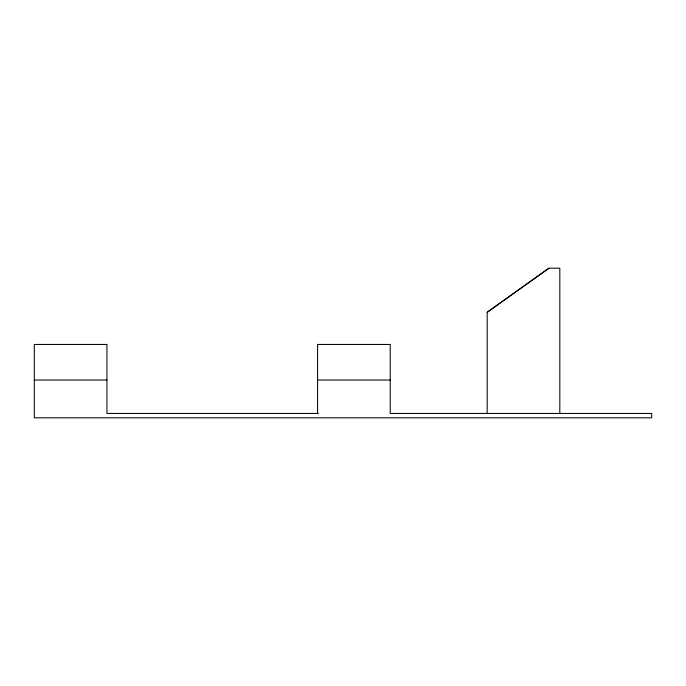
<?xml version="1.0" encoding="UTF-8"?>
<svg xmlns="http://www.w3.org/2000/svg" width="686" height="686" viewBox="0 0 686 686"><rect width="100%" height="100%" fill="white"/><g stroke="black" fill="none" stroke-linecap="round" stroke-linejoin="round"><path stroke-width="1.03" d="M487.18 413.452L487.18 312.276L548.92 268.243M487.18 312.284L548.92 268.183L559.819 268.183L559.819 413.452M34.3 380.044L106.939 380.044M317.575 380.044L390.214 380.044M318.476 413.452L106.939 413.452L106.939 344.449L34.3 344.449L34.3 417.817L651.7 417.817L651.7 413.452L390.214 413.452L390.214 344.449L317.575 344.449L317.575 413.452"/></g></svg>
